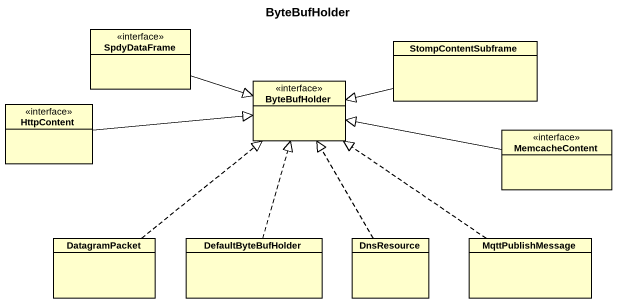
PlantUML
@startuml
title ByteBufHolder
hide circle
hide empty members
class SpdyDataFrame <<interface>>
class StompContentSubframe
class HttpContent <<interface>>
class ByteBufHolder <<interface>>
class MemcacheContent <<interface>>
class DatagramPacket
class DefaultByteBufHolder
class DnsResource
class MqttPublishMessage
SpdyDataFrame -right-|> ByteBufHolder
StompContentSubframe -left-|> ByteBufHolder
HttpContent -right-|> ByteBufHolder
MemcacheContent -left-|> ByteBufHolder
DatagramPacket .up.|> ByteBufHolder
DefaultByteBufHolder .up.|> ByteBufHolder
DnsResource .up.|> ByteBufHolder
MqttPublishMessage .up.|> ByteBufHolder
@enduml
